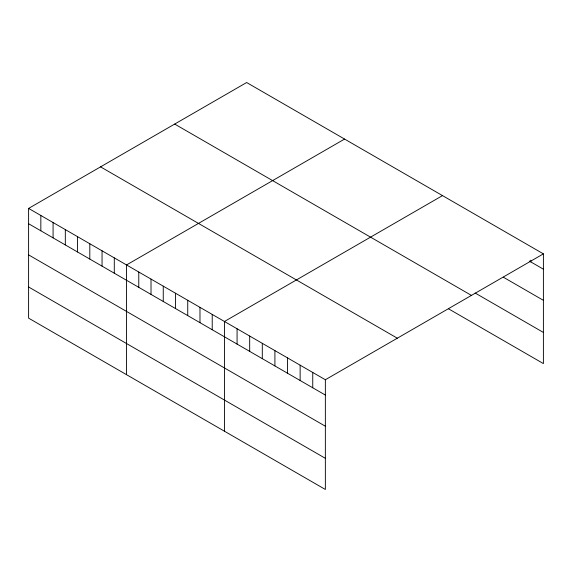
<?xml version="1.0" encoding="UTF-8"?>
<svg xmlns="http://www.w3.org/2000/svg" width="572" height="572" viewBox="0 0 572 572"><rect width="100%" height="100%" fill="white"/><g stroke="black" fill="none" stroke-linecap="round" stroke-linejoin="round"><path stroke-width="0.86" d="M28.6 208.408L325.361 379.744L325.361 489.475L28.6 318.139L28.6 208.408L246.639 82.525L543.4 253.861L543.4 363.592L448.434 308.766M344.566 139.067L126.534 264.95L126.534 374.681M442.499 195.61L224.46 321.485L224.46 431.224M325.361 379.744L543.4 253.861M529.3 261.046L543.4 269.183M503.339 277.205L543.4 300.336M475.146 293.028L543.4 332.439M174.682 124.067L471.45 295.402M100.55 166.867L397.318 338.202M28.6 223.731L325.361 395.066M28.6 254.883L325.361 426.219M28.6 286.987L325.361 458.322M530.787 260.196L530.787 261.904M312.748 372.458L312.748 387.78M300.136 365.179L300.136 380.502M287.523 357.9L287.523 373.223M274.91 350.615L274.91 365.937M262.298 343.336L262.298 358.658M249.685 336.05L249.685 351.372M237.073 328.771L237.073 344.094M212.219 314.421L212.219 329.744M199.978 307.357L199.978 322.68M187.738 300.286L187.738 315.608M175.497 293.221L175.497 308.544M163.256 286.15L163.256 301.473M151.015 279.086L151.015 294.408M138.774 272.015L138.774 287.337M114.293 257.879L114.293 273.202M102.052 250.815L102.052 266.137M89.804 243.743L89.804 259.066M77.563 236.679L77.563 252.002M65.322 229.608L65.322 244.93M53.082 222.544L53.082 237.866M40.841 215.472L40.841 230.802"/></g></svg>
